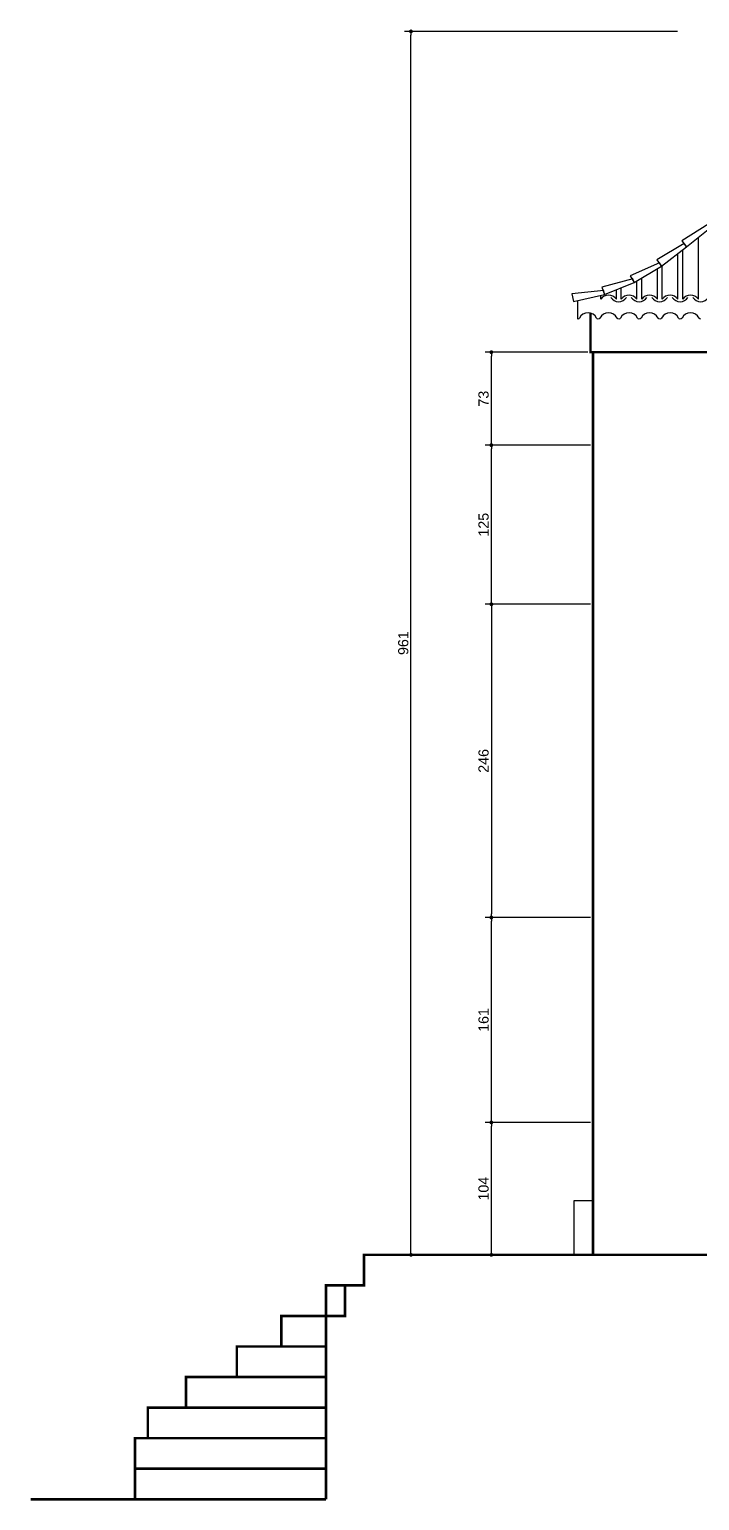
# Model space of a CAD drawing. Extents: x 2519 to 12890, y -1001 to 7229.
# Drawn here: x 9978 to 10504, y 6065 to 7221 of the extents above; entities that cross this region are included whole.
import ezdxf

# ---------------------------------------------------------------- set-up
doc = ezdxf.new("R2010")
doc.units = 0
doc.header["$PDMODE"] = 35
doc.layers.get('0').update_dxf_attribs({"linetype": 'CONTINUOUS'})
doc.layers.get('DEFPOINTS').update_dxf_attribs({"linetype": 'CONTINUOUS'})
for name, color, linetype in [('COTA', 7, 'CONTINUOUS'), ('PAREDE', 7, 'CONTINUOUS'), ('PAREDE_FINA', 7, 'CONTINUOUS')]:
    doc.layers.add(name, color=color, linetype=linetype)
doc.styles.add('TEXTO', font='ARIAL.TTF')
doc.dimstyles.new('COTA', dxfattribs={"dimtxt": 8, "dimasz": 3, "dimexe": 5, "dimexo": 2, "dimgap": 2, "dimtad": 1, "dimdec": 1, "dimdsep": 46, "dimtxsty": 'TEXTO', "dimblk1": 'DOT', "dimblk2": 'DOT', "dimsah": 1, "dimcen": 0, "dimclrd": 256, "dimclre": 256, "dimclrt": 256, "dimadec": 0, "dimazin": 0, "dimtfac": 0.6, "dimtdec": 1, "dimtmove": 0, "dimatfit": 3, "dimldrblk": 'DOT', "dimfxl": 1, "dimtolj": 1, "dimtzin": 0, "dimarcsym": 0})

# ---------------------------------------------------------------- blocks, each defined once
blk = doc.blocks.new('_DOT')
at = {"color": 0, "linetype": 'ByBlock'}
blk.add_line((-0.5, 0), (-1, 0), dxfattribs=at)
at = {"color": 0, "linetype": 'ByBlock', "const_width": 0.5}
blk.add_lwpolyline([(-0.25, 0, 1), (0.25, 0, 1)], format="xyb", close=True, dxfattribs=at)
blk = doc.blocks.new('*D119')
at = {"layer": 'COTA', "lineweight": -2}
for p, q in [((10487, 7219.2), (10272.5, 7219.2)), ((10277.5, 6261.2), (10277.5, 7216.2)), ((10418.6, 6258.2), (10272.5, 6258.2))]:
    blk.add_line(p, q, dxfattribs=at)
at = {"layer": 'DEFPOINTS', "color": 0}
for p in [(10277.5, 7219.2), (10489, 7219.2), (10420.6, 6258.2)]:
    blk.add_point(p, dxfattribs=at)
at = {"layer": 'COTA', "lineweight": -2, "xscale": 3, "yscale": 3, "zscale": 3}
for p, rotation in [((10277.5, 7219.2), 90), ((10277.5, 6258.2), 270)]:
    blk.add_blockref('_DOT', p, dxfattribs=dict(at, rotation=rotation))
at = {"layer": 'COTA', "insert": (10271.5, 6738.7), "char_height": 8, "attachment_point": 5, "rotation": 90, "style": 'TEXTO'}
blk.add_mtext('\\A1;961', dxfattribs=at)
blk = doc.blocks.new('*D116')
at = {"layer": 'COTA', "lineweight": -2}
for p, q in [((10418.6, 6769.2), (10335.7, 6769.2)), ((10340.7, 6766.2), (10340.7, 6526.2)), ((10418.6, 6523.2), (10335.7, 6523.2))]:
    blk.add_line(p, q, dxfattribs=at)
at = {"layer": 'DEFPOINTS', "color": 0}
for p in [(10420.6, 6769.2), (10340.7, 6523.2), (10420.6, 6523.2)]:
    blk.add_point(p, dxfattribs=at)
at = {"layer": 'COTA', "lineweight": -2, "xscale": 3, "yscale": 3, "zscale": 3}
for p, rotation in [((10340.7, 6769.2), 90), ((10340.7, 6523.2), 270)]:
    blk.add_blockref('_DOT', p, dxfattribs=dict(at, rotation=rotation))
at = {"layer": 'COTA', "insert": (10334.6, 6646.2), "char_height": 8, "attachment_point": 5, "rotation": 90, "style": 'TEXTO'}
blk.add_mtext('\\A1;246', dxfattribs=at)
blk = doc.blocks.new('*D115')
at = {"layer": 'COTA', "lineweight": -2}
for p, q in [((10418.6, 6523.2), (10335.7, 6523.2)), ((10340.7, 6365.2), (10340.7, 6520.2)), ((10418.6, 6362.2), (10335.7, 6362.2))]:
    blk.add_line(p, q, dxfattribs=at)
at = {"layer": 'DEFPOINTS', "color": 0}
for p in [(10340.7, 6523.2), (10420.6, 6523.2), (10420.6, 6362.2)]:
    blk.add_point(p, dxfattribs=at)
at = {"layer": 'COTA', "lineweight": -2, "xscale": 3, "yscale": 3, "zscale": 3}
for p, rotation in [((10340.7, 6523.2), 90), ((10340.7, 6362.2), 270)]:
    blk.add_blockref('_DOT', p, dxfattribs=dict(at, rotation=rotation))
at = {"layer": 'COTA', "insert": (10334.6, 6442.7), "char_height": 8, "attachment_point": 5, "rotation": 90, "style": 'TEXTO'}
blk.add_mtext('\\A1;161', dxfattribs=at)
blk = doc.blocks.new('*D114')
at = {"layer": 'COTA', "lineweight": -2}
for p, q in [((10418.6, 6362.2), (10335.7, 6362.2)), ((10340.7, 6261.2), (10340.7, 6359.2)), ((10403.6, 6258.2), (10335.7, 6258.2))]:
    blk.add_line(p, q, dxfattribs=at)
at = {"layer": 'DEFPOINTS', "color": 0}
for p in [(10340.7, 6362.2), (10420.6, 6362.2), (10405.6, 6258.2)]:
    blk.add_point(p, dxfattribs=at)
at = {"layer": 'COTA', "lineweight": -2, "xscale": 3, "yscale": 3, "zscale": 3}
for p, rotation in [((10340.7, 6362.2), 90), ((10340.7, 6258.2), 270)]:
    blk.add_blockref('_DOT', p, dxfattribs=dict(at, rotation=rotation))
at = {"layer": 'COTA', "insert": (10334.6, 6310.2), "char_height": 8, "attachment_point": 5, "rotation": 90, "style": 'TEXTO'}
blk.add_mtext('\\A1;104', dxfattribs=at)
blk = doc.blocks.new('*D118')
at = {"layer": 'COTA', "lineweight": -2}
for p, q in [((10416.6, 6967.2), (10335.7, 6967.2)), ((10340.7, 6897.2), (10340.7, 6964.2)), ((10418.6, 6894.2), (10335.7, 6894.2))]:
    blk.add_line(p, q, dxfattribs=at)
at = {"layer": 'DEFPOINTS', "color": 0}
for p in [(10340.7, 6967.2), (10418.6, 6967.2), (10420.6, 6894.2)]:
    blk.add_point(p, dxfattribs=at)
at = {"layer": 'COTA', "lineweight": -2, "xscale": 3, "yscale": 3, "zscale": 3}
for p, rotation in [((10340.7, 6967.2), 90), ((10340.7, 6894.2), 270)]:
    blk.add_blockref('_DOT', p, dxfattribs=dict(at, rotation=rotation))
at = {"layer": 'COTA', "insert": (10334.6, 6930.7), "char_height": 8, "attachment_point": 5, "rotation": 90, "style": 'TEXTO'}
blk.add_mtext('\\A1;73', dxfattribs=at)
blk = doc.blocks.new('*D117')
at = {"layer": 'COTA', "lineweight": -2}
for p, q in [((10418.6, 6894.2), (10335.7, 6894.2)), ((10340.7, 6772.2), (10340.7, 6891.2)), ((10418.6, 6769.2), (10335.7, 6769.2))]:
    blk.add_line(p, q, dxfattribs=at)
at = {"layer": 'DEFPOINTS', "color": 0}
for p in [(10340.7, 6894.2), (10420.6, 6894.2), (10420.6, 6769.2)]:
    blk.add_point(p, dxfattribs=at)
at = {"layer": 'COTA', "lineweight": -2, "xscale": 3, "yscale": 3, "zscale": 3}
for p, rotation in [((10340.7, 6894.2), 90), ((10340.7, 6769.2), 270)]:
    blk.add_blockref('_DOT', p, dxfattribs=dict(at, rotation=rotation))
at = {"layer": 'COTA', "insert": (10334.6, 6831.7), "char_height": 8, "attachment_point": 5, "rotation": 90, "style": 'TEXTO'}
blk.add_mtext('\\A1;125', dxfattribs=at)

msp = doc.modelspace()

# ---------------------------------------------------------------- linework, layer by layer
at = {"layer": 'PAREDE', "const_width": 2}
for points in [[(10997.62, 6997.95), (10997.62, 6967.21), (10418.62, 6967.21), (10418.62, 6997.95)], [(10420.62, 6967.21), (10420.62, 6258.21)], [(11326.62, 6258.21), (10240.62, 6258.21), (10240.62, 6234.21), (10210.62, 6234.21), (10210.62, 6210.21), (10210.62, 6066.21)], [(10225.62, 6234.21), (10225.62, 6210.21), (10175.62, 6210.21), (10175.62, 6186.21)], [(10210.62, 6186.21), (10140.62, 6186.21), (10140.62, 6162.21)], [(10210.62, 6162.21), (10100.62, 6162.21), (10100.62, 6138.21)], [(10210.62, 6138.21), (10070.62, 6138.21), (10070.62, 6114.21)], [(10210.62, 6114.21), (10060.62, 6114.21), (10060.62, 6066.21)], [(10210.62, 6090.21), (10060.62, 6090.21)], [(9978.53, 6066.21), (10210.62, 6066.21)]]:
    msp.add_lwpolyline(points, dxfattribs=at)
at = {"layer": 'PAREDE_FINA'}
for points in [[(10490.44, 7054.77), (10494.21, 7050.1), (10513.66, 7065.81), (10511.77, 7068.14), (10490.44, 7054.77)], [(10470.71, 7039.68), (10474.35, 7034.91), (10494.21, 7050.1), (10492.39, 7052.48), (10470.71, 7039.68)], [(10503.44, 7008.85), (10503.44, 7057.23)], [(10449.87, 7027.07), (10452.98, 7021.94), (10474.35, 7034.91), (10472.79, 7037.48), (10449.87, 7027.07)], [(10487.32, 7008.85), (10487.32, 7044.83)], [(10491.17, 7008.85), (10491.17, 7047.77)], [(10471.19, 7008.85), (10471.19, 7033)], [(10475.05, 7008.85), (10475.05, 7035.45)], [(10404.06, 7012.97), (10405.39, 7007.12), (10429.77, 7012.65), (10429.11, 7015.57), (10404.06, 7012.97)], [(10427.54, 7018.22), (10429.77, 7012.65), (10452.98, 7021.94), (10451.86, 7024.73), (10427.54, 7018.22)], [(10438.95, 7008.85), (10438.95, 7016.32)], [(10442.8, 7008.85), (10442.8, 7017.86)], [(10455.07, 7008.85), (10455.07, 7023.21)], [(10458.92, 7008.85), (10458.92, 7025.55)], [(10408.62, 6993.21), (10408.62, 7007.85)], [(10426.67, 7008.85), (10426.67, 7011.94)], [(10420.62, 6300.71), (10405.62, 6300.71)], [(10405.62, 6300.71), (10405.62, 6258.21)]]:
    msp.add_lwpolyline(points, dxfattribs=at)
for points in [[(10424.75, 6993.21, -0.284915), (10423.4, 6994.04, 0.6201737), (10409.97, 6994.04, -0.284915), (10408.62, 6993.21)], [(10440.87, 6993.21, -0.284915), (10439.53, 6994.04, 0.6201737), (10426.09, 6994.04, -0.284915), (10424.75, 6993.21)], [(10457, 6993.21, -0.284915), (10455.65, 6994.04, 0.6201737), (10442.21, 6994.04, -0.284915), (10440.87, 6993.21)], [(10473.12, 6993.21, -0.284915), (10471.78, 6994.04, 0.6201737), (10458.34, 6994.04, -0.284915), (10457, 6993.21)], [(10489.24, 6993.21, -0.284915), (10487.9, 6994.04, 0.6201737), (10474.46, 6994.04, -0.284915), (10473.12, 6993.21)], [(10505.37, 6993.21, -0.284915), (10504.03, 6994.04, 0.6201737), (10490.59, 6994.04, -0.284915), (10489.24, 6993.21)]]:
    msp.add_lwpolyline(points, format="xyb", dxfattribs=at)
for centre, start, end in [((10432.81, 7004.54), 35.09066, 144.90934), ((10440.73, 7014.39), 215.09066, 324.90934), ((10448.93, 7004.54), 35.09066, 144.90934), ((10456.85, 7014.39), 215.09066, 324.90934), ((10465.06, 7004.54), 35.09066, 144.90934), ((10472.98, 7014.39), 215.09066, 324.90934), ((10481.18, 7004.54), 35.09066, 144.90934), ((10489.1, 7014.39), 215.09066, 324.90934), ((10497.31, 7004.54), 35.09066, 144.90934), ((10505.23, 7014.39), 215.09066, 324.90934)]:
    msp.add_arc(centre, 7.5, start, end, dxfattribs=at)

# ---------------------------------------------------------------- dimensions: what is measured, and where the dimension line sits
at = {"layer": 'COTA'}
for base, p1, p2, picture, middle in [((10277.54, 7219.24), (10420.62, 6258.21), (10489, 7219.24), '*D119', (10271.45, 6738.72)), ((10340.71, 6967.21), (10420.62, 6894.21), (10418.62, 6967.21), '*D118', (10334.63, 6930.71)), ((10340.71, 6894.21), (10420.62, 6769.21), (10420.62, 6894.21), '*D117', (10334.63, 6831.71)), ((10340.71, 6523.21), (10420.62, 6769.21), (10420.62, 6523.21), '*D116', (10334.63, 6646.21)), ((10340.71, 6523.21), (10420.62, 6362.21), (10420.62, 6523.21), '*D115', (10334.63, 6442.71)), ((10340.71, 6362.21), (10405.62, 6258.21), (10420.62, 6362.21), '*D114', (10334.63, 6310.21))]:
    dim = msp.add_linear_dim(base=base, p1=p1, p2=p2, angle=90, dimstyle='COTA', dxfattribs=at)
    dim.commit()
    dim.dimension.update_dxf_attribs({"geometry": picture, "text_midpoint": middle})

doc.saveas('drawing.dxf')
